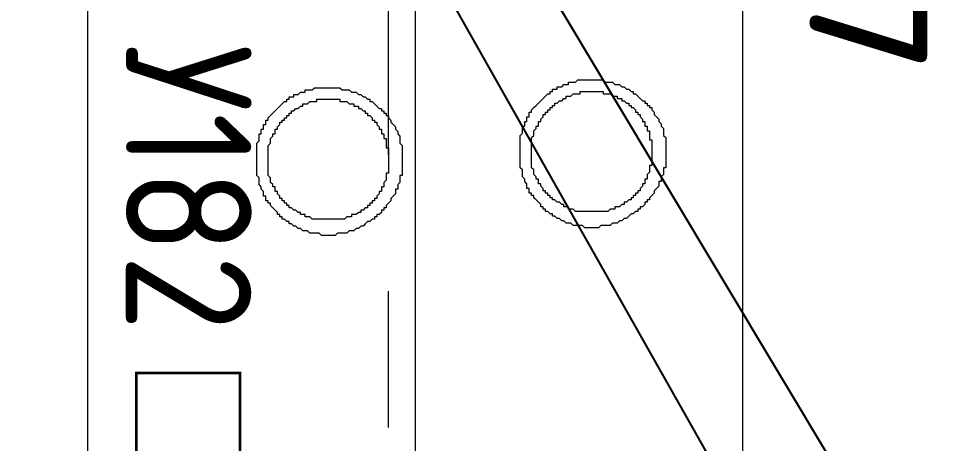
# Model space of a CAD drawing. Header units: millimetres. Extents: x -8417289 to 9420486, y 0 to 166066.
# Drawn here: x -65973 to -64271, y 120584 to 121363 of the extents above; entities that cross this region are included whole.
import ezdxf
from ezdxf import colors
from ezdxf.entities.mleader import LeaderData, LeaderLine
from ezdxf.math import Vec2, Vec3

# ---------------------------------------------------------------- set-up
doc = ezdxf.new("R2010")
doc.units = ezdxf.units.MM
doc.header["$MEASUREMENT"] = 0
doc.header["$PDMODE"] = 3
doc.header["$PDSIZE"] = -4
doc.linetypes.add('CENTER', pattern=[2, 1.25, -0.25, 0.25, -0.25])
doc.layers.get('0').update_dxf_attribs({"color": 250, "lineweight": 9})
doc.layers.get('Defpoints').update_dxf_attribs({"color": 6})
for name, color, linetype, lineweight in [('_АР ТЕКСТ', 250, 'Continuous', 25), ('АР_Оси', 195, 'Continuous', 9), ('ТХ_мебель передв', 250, 'Continuous', 13)]:
    doc.layers.add(name, color=color, linetype=linetype, lineweight=lineweight)
for name, color, linetype in [('ТХ_обор_спорт', 5, 'Continuous'), ('ТХ_оборуд_учебн', 80, 'Continuous'), ('ТХ_оборуд_учебн_поз', 80, 'Continuous'), ('ТХ_привязки ЭО', 96, 'Continuous'), ('ТХ_привязки_ЭО', 96, 'Continuous'), ('ТХ_примечание', 40, 'Continuous')]:
    doc.layers.add(name, color=color, linetype=linetype)
doc.styles.add('ISOCPEUR', font='isocpeur.TTF')
doc.styles.add('ISOCPEUR_1', font='isocpeur.TTF', dxfattribs={"width": 0.9, "height": 250})
doc.styles.add('ГОСТ 2.304', font='isocpeur.TTF', dxfattribs={"width": 0.7})
doc.dimstyles.new('R_100', dxfattribs={"dimtxt": 270, "dimasz": 120, "dimexe": 100, "dimexo": 0, "dimgap": 60, "dimtad": 1, "dimdec": 0, "dimrnd": 50, "dimzin": 0, "dimdsep": 46, "dimtxsty": 'ISOCPEUR', "dimblk": 'ARCHTICK', "dimcen": 0, "dimdle": 100, "dimclrd": 256, "dimclre": 256, "dimclrt": 256, "dimadec": 0, "dimazin": 0, "dimtfac": 2, "dimtdec": 0, "dimtofl": 0, "dimtmove": 1, "dimatfit": 3, "dimfxl": 1, "dimtvp": 3, "dimtolj": 1, "dimtzin": 0, "dimarcsym": 0})

# ---------------------------------------------------------------- blocks, each defined once
blk = doc.blocks.new('_DotSmall')
at = {"color": 0, "linetype": 'ByBlock', "const_width": 0.5}
blk.add_lwpolyline([(-0.0625, 0, 1), (0.0625, 0, 1)], format="xyb", close=True, dxfattribs=at)
blk = doc.blocks.new('Шкаф-стол под встр. тех тип 1')
blk.add_lwpolyline([(0, 0), (0, 600), (-2700, 600), (-2700, 0)], close=True)
blk = doc.blocks.new('_ArchTick')
at = {"color": 0, "linetype": 'ByBlock', "const_width": 0.15}
blk.add_lwpolyline([(-0.5, -0.5), (0.5, 0.5)], dxfattribs=at)
blk = doc.blocks.new('*D3002')
at = {"layer": 'Defpoints', "color": 0, "linetype": 'ByBlock', "lineweight": 13, "ltscale": 500, "transparency": 16777216}
for p in [(-67617.3, 121600.7), (-65495.8, 121600.7), (-65495.8, 118800.7)]:
    blk.add_point(p, dxfattribs=at)
at = {"layer": 'ТХ_привязки_ЭО', "linetype": 'ByBlock', "lineweight": -2, "ltscale": 500, "transparency": 16777216}
for p, q in [((-67617.3, 118700.7), (-67617.3, 121700.7)), ((-65495.8, 121600.7), (-67717.3, 121600.7)), ((-65495.8, 118800.7), (-67717.3, 118800.7))]:
    blk.add_line(p, q, dxfattribs=at)
at = {"layer": 'ТХ_привязки_ЭО', "linetype": 'ByBlock', "lineweight": -2, "ltscale": 500, "transparency": 16777216, "xscale": 120, "yscale": 120, "zscale": 120}
for p, rotation in [((-67617.3, 121600.7), 90), ((-67617.3, 118800.7), 270)]:
    blk.add_blockref('_ArchTick', p, dxfattribs=dict(at, rotation=rotation))
at = {"layer": 'ТХ_привязки_ЭО', "linetype": 'ByBlock', "lineweight": 13, "ltscale": 500, "transparency": 16777216, "insert": (-67812.3, 120200.7), "char_height": 270, "attachment_point": 5, "rotation": 90, "style": 'ISOCPEUR'}
blk.add_mtext('\\A1;2800', dxfattribs=at)
blk = doc.blocks.new('*D3003')
at = {"layer": 'Defpoints', "color": 0, "linetype": 'ByBlock', "lineweight": 13, "ltscale": 500, "transparency": 16777216}
for p in [(-67617.3, 121750.7), (-65295.8, 121750.7), (-65295.8, 121600.7)]:
    blk.add_point(p, dxfattribs=at)
at = {"layer": 'ТХ_привязки_ЭО', "linetype": 'ByBlock', "lineweight": -2, "ltscale": 500, "transparency": 16777216}
for p, q in [((-67617.3, 121500.7), (-67617.3, 121850.7)), ((-65295.8, 121750.7), (-67717.3, 121750.7)), ((-67617.3, 121675.7), (-68137.3, 121406.5)), ((-65295.8, 121600.7), (-67717.3, 121600.7)), ((-68137.3, 121406.5), (-68137.3, 120827.5))]:
    blk.add_line(p, q, dxfattribs=at)
at = {"layer": 'ТХ_привязки_ЭО', "linetype": 'ByBlock', "lineweight": -2, "ltscale": 500, "transparency": 16777216, "xscale": 120, "yscale": 120, "zscale": 120}
for p, rotation in [((-67617.3, 121750.7), 90), ((-67617.3, 121600.7), 270)]:
    blk.add_blockref('_ArchTick', p, dxfattribs=dict(at, rotation=rotation))
at = {"layer": 'ТХ_привязки_ЭО', "linetype": 'ByBlock', "lineweight": 13, "ltscale": 500, "transparency": 16777216, "insert": (-68332.3, 121117), "char_height": 270, "attachment_point": 5, "rotation": 90, "style": 'ISOCPEUR'}
blk.add_mtext('\\A1;150', dxfattribs=at)
blk = doc.blocks.new('*D3010')
at = {"layer": 'Defpoints', "color": 0, "linetype": 'ByBlock', "lineweight": 13, "ltscale": 500, "transparency": 16777216}
for p in [(-63868, 121323.4), (-62732.4, 121323.4, -0.3), (-62607.4, 120922.5, -0.3)]:
    blk.add_point(p, dxfattribs=at)
at = {"layer": 'ТХ_привязки_ЭО', "linetype": 'ByBlock', "lineweight": -2, "ltscale": 500, "transparency": 16777216}
for p, q in [((-64193, 121220.4), (-64193, 121880.4)), ((-63868, 120822.5), (-63868, 121423.4)), ((-62732.4, 121323.4), (-63968, 121323.4)), ((-63868, 121122.9), (-64193, 121220.4)), ((-62607.4, 120922.5), (-63968, 120922.5))]:
    blk.add_line(p, q, dxfattribs=at)
at = {"layer": 'ТХ_привязки_ЭО', "linetype": 'ByBlock', "lineweight": -2, "ltscale": 500, "transparency": 16777216, "xscale": 120, "yscale": 120, "zscale": 120}
for p, rotation in [((-63868, 121323.4), 90), ((-63868, 120922.5), 270)]:
    blk.add_blockref('_ArchTick', p, dxfattribs=dict(at, rotation=rotation))
at = {"layer": 'ТХ_привязки_ЭО', "linetype": 'ByBlock', "lineweight": 13, "ltscale": 500, "transparency": 16777216, "insert": (-64388, 121550.4), "char_height": 270, "attachment_point": 5, "rotation": 90, "style": 'ISOCPEUR'}
blk.add_mtext('\\A1;400', dxfattribs=at)
blk = doc.blocks.new('_None')

msp = doc.modelspace()

# ---------------------------------------------------------------- linework, layer by layer
at = {"layer": 'АР_Оси', "linetype": 'CENTER', "ltscale": 1000}
msp.add_line((-65295.8, 134363.2), (-65295.8, 78630.8), dxfattribs=at)
at = {"layer": 'ТХ_оборуд_учебн', "lineweight": 0}
for points in [[(-64922.8, 120979.9), (-64935.5, 120979.9), (-64939.7, 120984.1), (-64956.7, 120984.1), (-64960.9, 120988.3), (-64965.1, 120988.3), (-64965.1, 120988.3), (-64969.4, 120988.3), (-64973.6, 120992.6), (-64973.6, 120992.6), (-64977.8, 120992.6), (-64982.1, 120996.8), (-64986.3, 120996.8), (-64986.3, 120996.8), (-64990.5, 121001), (-64994.8, 121001), (-64994.8, 121005.3), (-64999, 121005.3), (-64999, 121005.3), (-65003.2, 121009.5), (-65007.5, 121009.5), (-65007.5, 121013.7), (-65011.7, 121013.7), (-65011.7, 121018), (-65015.9, 121018), (-65015.9, 121022.2), (-65020.2, 121026.4), (-65020.2, 121026.4), (-65024.4, 121030.7), (-65024.4, 121030.7), (-65028.6, 121034.9), (-65028.6, 121039.1), (-65032.9, 121039.1), (-65032.9, 121043.4), (-65037.1, 121043.4), (-65037.1, 121047.6), (-65037.1, 121051.8), (-65041.4, 121051.8), (-65041.4, 121056.1), (-65041.4, 121060.3), (-65045.6, 121064.5), (-65045.6, 121064.5), (-65045.6, 121068.8), (-65049.8, 121073), (-65049.8, 121077.2), (-65049.8, 121077.2), (-65049.8, 121081.5), (-65049.8, 121085.7), (-65054.1, 121089.9), (-65054.1, 121089.9), (-65054.1, 121094.2), (-65054.1, 121098.4), (-65054.1, 121102.6), (-65054.1, 121106.9), (-65054.1, 121106.9), (-65054.1, 121111.1), (-65054.1, 121115.3), (-65054.1, 121119.6), (-65054.1, 121123.8), (-65054.1, 121123.8), (-65054.1, 121128), (-65054.1, 121132.3), (-65054.1, 121136.5), (-65054.1, 121140.7), (-65054.1, 121140.7), (-65054.1, 121145), (-65054.1, 121149.2), (-65049.8, 121153.4), (-65049.8, 121153.4), (-65049.8, 121157.7), (-65049.8, 121161.9), (-65049.8, 121166.1), (-65045.6, 121166.1), (-65045.6, 121170.4), (-65045.6, 121174.6), (-65041.4, 121174.6), (-65041.4, 121178.8), (-65041.4, 121183.1), (-65037.1, 121183.1), (-65037.1, 121187.3), (-65037.1, 121191.5), (-65032.9, 121191.5), (-65032.9, 121195.8), (-65028.6, 121200), (-65028.6, 121200), (-65024.4, 121204.2), (-65024.4, 121204.2), (-65020.2, 121208.5), (-65020.2, 121208.5), (-65015.9, 121212.7), (-65015.9, 121212.7), (-65011.7, 121216.9), (-65011.7, 121216.9), (-65007.5, 121221.2), (-65007.5, 121221.2), (-65003.2, 121225.4), (-64999, 121225.4), (-64999, 121229.6), (-64994.8, 121229.6), (-64994.8, 121233.9), (-64990.5, 121233.9), (-64986.3, 121233.9), (-64986.3, 121238.1), (-64982.1, 121238.1), (-64977.8, 121238.1), (-64973.6, 121242.3), (-64973.6, 121242.3), (-64969.4, 121242.3), (-64965.1, 121242.3), (-64965.1, 121246.6), (-64960.9, 121246.6), (-64956.7, 121246.6), (-64952.4, 121246.6), (-64952.4, 121246.6), (-64948.2, 121250.8), (-64944, 121250.8), (-64939.7, 121250.8), (-64935.5, 121250.8), (-64935.5, 121250.8), (-64931.3, 121250.8), (-64927, 121250.8), (-64922.8, 121250.8), (-64918.6, 121250.8), (-64918.6, 121250.8), (-64914.3, 121250.8), (-64910.1, 121250.8), (-64905.9, 121250.8), (-64901.6, 121250.8), (-64901.6, 121250.8), (-64897.4, 121246.6), (-64893.2, 121246.6), (-64888.9, 121246.6), (-64884.7, 121246.6), (-64884.7, 121246.6), (-64880.5, 121242.3), (-64876.2, 121242.3), (-64872, 121242.3), (-64872, 121242.3), (-64867.8, 121238.1), (-64863.5, 121238.1), (-64863.5, 121238.1), (-64859.3, 121233.9), (-64855.1, 121233.9), (-64855.1, 121233.9), (-64850.8, 121229.6), (-64846.6, 121229.6), (-64846.6, 121225.4), (-64842.4, 121225.4), (-64838.1, 121221.2), (-64838.1, 121221.2), (-64833.9, 121216.9), (-64833.9, 121216.9), (-64829.7, 121212.7), (-64825.4, 121212.7), (-64825.4, 121208.5), (-64821.2, 121208.5), (-64821.2, 121204.2), (-64817, 121204.2), (-64817, 121200), (-64812.7, 121200), (-64812.7, 121195.8), (-64808.5, 121191.5), (-64808.5, 121191.5), (-64808.5, 121187.3), (-64804.3, 121183.1), (-64804.3, 121183.1), (-64800, 121178.8), (-64800, 121174.6), (-64800, 121174.6), (-64795.8, 121170.4), (-64795.8, 121166.1), (-64795.8, 121166.1), (-64791.6, 121161.9), (-64791.6, 121157.7), (-64791.6, 121153.4), (-64791.6, 121153.4), (-64791.6, 121149.2), (-64787.3, 121145), (-64787.3, 121140.7), (-64787.3, 121140.7), (-64787.3, 121136.5), (-64787.3, 121132.3), (-64787.3, 121128), (-64787.3, 121123.8), (-64787.3, 121123.8), (-64787.3, 121119.6), (-64787.3, 121115.3), (-64787.3, 121111.1), (-64787.3, 121106.9), (-64787.3, 121106.9), (-64787.3, 121102.6), (-64787.3, 121098.4), (-64787.3, 121094.2), (-64787.3, 121089.9), (-64791.6, 121089.9), (-64791.6, 121085.7), (-64791.6, 121081.5), (-64791.6, 121077.2), (-64791.6, 121077.2), (-64795.8, 121073), (-64795.8, 121068.8), (-64795.8, 121064.5), (-64800, 121064.5), (-64800, 121060.3), (-64800, 121056.1), (-64804.3, 121051.8), (-64804.3, 121051.8), (-64808.5, 121047.6), (-64808.5, 121043.4), (-64808.5, 121043.4), (-64812.7, 121039.1), (-64812.7, 121039.1), (-64817, 121034.9), (-64817, 121030.7), (-64821.2, 121030.7), (-64821.2, 121026.4), (-64825.4, 121026.4), (-64825.4, 121022.2), (-64829.7, 121018), (-64833.9, 121018), (-64833.9, 121013.7), (-64838.1, 121013.7), (-64838.1, 121009.5), (-64842.4, 121009.5), (-64846.6, 121005.3), (-64846.6, 121005.3), (-64850.8, 121005.3), (-64855.1, 121001), (-64855.1, 121001), (-64859.3, 120996.8), (-64863.5, 120996.8), (-64863.5, 120996.8), (-64867.8, 120992.6), (-64872, 120992.6), (-64872, 120992.6), (-64876.2, 120988.3), (-64880.5, 120988.3), (-64884.7, 120988.3), (-64884.7, 120988.3), (-64888.9, 120984.1), (-64893.2, 120984.1), (-64897.4, 120984.1), (-64901.6, 120984.1), (-64901.6, 120984.1), (-64905.9, 120984.1), (-64910.1, 120979.9), (-64914.3, 120979.9), (-64918.6, 120979.9), (-64918.6, 120979.9)], [(-65405.3, 120965.7), (-65418, 120965.7), (-65422.2, 120969.9), (-65439.2, 120969.9), (-65443.4, 120974.1), (-65447.6, 120974.1), (-65447.6, 120974.1), (-65451.9, 120974.1), (-65456.1, 120978.4), (-65456.1, 120978.4), (-65460.3, 120978.4), (-65464.6, 120982.6), (-65468.8, 120982.6), (-65468.8, 120982.6), (-65473, 120986.8), (-65477.3, 120986.8), (-65477.3, 120991.1), (-65481.5, 120991.1), (-65481.5, 120991.1), (-65485.7, 120995.3), (-65490, 120995.3), (-65490, 120999.5), (-65494.2, 120999.5), (-65494.2, 121003.8), (-65498.4, 121003.8), (-65498.4, 121008), (-65502.7, 121012.2), (-65502.7, 121012.2), (-65506.9, 121016.5), (-65506.9, 121016.5), (-65511.1, 121020.7), (-65511.1, 121024.9), (-65515.4, 121024.9), (-65515.4, 121029.2), (-65519.6, 121029.2), (-65519.6, 121033.4), (-65519.6, 121037.6), (-65523.8, 121037.6), (-65523.8, 121041.9), (-65523.8, 121046.1), (-65528.1, 121050.3), (-65528.1, 121050.3), (-65528.1, 121054.6), (-65532.3, 121058.8), (-65532.3, 121063), (-65532.3, 121063), (-65532.3, 121067.3), (-65532.3, 121071.5), (-65536.5, 121075.7), (-65536.5, 121075.7), (-65536.5, 121080), (-65536.5, 121084.2), (-65536.5, 121088.4), (-65536.5, 121092.7), (-65536.5, 121092.7), (-65536.5, 121096.9), (-65536.5, 121101.1), (-65536.5, 121105.4), (-65536.5, 121109.6), (-65536.5, 121109.6), (-65536.5, 121113.8), (-65536.5, 121118.1), (-65536.5, 121122.3), (-65536.5, 121126.5), (-65536.5, 121126.5), (-65536.5, 121130.8), (-65536.5, 121135), (-65532.3, 121139.2), (-65532.3, 121139.2), (-65532.3, 121143.5), (-65532.3, 121147.7), (-65532.3, 121151.9), (-65528.1, 121151.9), (-65528.1, 121156.2), (-65528.1, 121160.4), (-65523.8, 121160.4), (-65523.8, 121164.6), (-65523.8, 121168.9), (-65519.6, 121168.9), (-65519.6, 121173.1), (-65519.6, 121177.3), (-65515.4, 121177.3), (-65515.4, 121181.6), (-65511.1, 121185.8), (-65511.1, 121185.8), (-65506.9, 121190), (-65506.9, 121190), (-65502.7, 121194.3), (-65502.7, 121194.3), (-65498.4, 121198.5), (-65498.4, 121198.5), (-65494.2, 121202.7), (-65494.2, 121202.7), (-65490, 121207), (-65490, 121207), (-65485.7, 121211.2), (-65481.5, 121211.2), (-65481.5, 121215.4), (-65477.3, 121215.4), (-65477.3, 121219.7), (-65473, 121219.7), (-65468.8, 121219.7), (-65468.8, 121223.9), (-65464.6, 121223.9), (-65460.3, 121223.9), (-65456.1, 121228.1), (-65456.1, 121228.1), (-65451.9, 121228.1), (-65447.6, 121228.1), (-65447.6, 121232.4), (-65443.4, 121232.4), (-65439.2, 121232.4), (-65434.9, 121232.4), (-65434.9, 121232.4), (-65430.7, 121236.6), (-65426.5, 121236.6), (-65422.2, 121236.6), (-65418, 121236.6), (-65418, 121236.6), (-65413.8, 121236.6), (-65409.5, 121236.6), (-65405.3, 121236.6), (-65401.1, 121236.6), (-65401.1, 121236.6), (-65396.8, 121236.6), (-65392.6, 121236.6), (-65388.4, 121236.6), (-65384.1, 121236.6), (-65384.1, 121236.6), (-65379.9, 121232.4), (-65375.7, 121232.4), (-65371.4, 121232.4), (-65367.2, 121232.4), (-65367.2, 121232.4), (-65363, 121228.1), (-65358.7, 121228.1), (-65354.5, 121228.1), (-65354.5, 121228.1), (-65350.3, 121223.9), (-65346, 121223.9), (-65346, 121223.9), (-65341.8, 121219.7), (-65337.6, 121219.7), (-65337.6, 121219.7), (-65333.3, 121215.4), (-65329.1, 121215.4), (-65329.1, 121211.2), (-65324.9, 121211.2), (-65320.6, 121207), (-65320.6, 121207), (-65316.4, 121202.7), (-65316.4, 121202.7), (-65312.2, 121198.5), (-65307.9, 121198.5), (-65307.9, 121194.3), (-65303.7, 121194.3), (-65303.7, 121190), (-65299.5, 121190), (-65299.5, 121185.8), (-65295.2, 121185.8), (-65295.2, 121181.6), (-65291, 121177.3), (-65291, 121177.3), (-65291, 121173.1), (-65286.8, 121168.9), (-65286.8, 121168.9), (-65282.5, 121164.6), (-65282.5, 121160.4), (-65282.5, 121160.4), (-65278.3, 121156.2), (-65278.3, 121151.9), (-65278.3, 121151.9), (-65274.1, 121147.7), (-65274.1, 121143.5), (-65274.1, 121139.2), (-65274.1, 121139.2), (-65274.1, 121135), (-65269.8, 121130.8), (-65269.8, 121126.5), (-65269.8, 121126.5), (-65269.8, 121122.3), (-65269.8, 121118.1), (-65269.8, 121113.8), (-65269.8, 121109.6), (-65269.8, 121109.6), (-65269.8, 121105.4), (-65269.8, 121101.1), (-65269.8, 121096.9), (-65269.8, 121092.7), (-65269.8, 121092.7), (-65269.8, 121088.4), (-65269.8, 121084.2), (-65269.8, 121080), (-65269.8, 121075.7), (-65274.1, 121075.7), (-65274.1, 121071.5), (-65274.1, 121067.3), (-65274.1, 121063), (-65274.1, 121063), (-65278.3, 121058.8), (-65278.3, 121054.6), (-65278.3, 121050.3), (-65282.5, 121050.3), (-65282.5, 121046.1), (-65282.5, 121041.9), (-65286.8, 121037.6), (-65286.8, 121037.6), (-65291, 121033.4), (-65291, 121029.2), (-65291, 121029.2), (-65295.2, 121024.9), (-65295.2, 121024.9), (-65299.5, 121020.7), (-65299.5, 121016.5), (-65303.7, 121016.5), (-65303.7, 121012.2), (-65307.9, 121012.2), (-65307.9, 121008), (-65312.2, 121003.8), (-65316.4, 121003.8), (-65316.4, 120999.5), (-65320.6, 120999.5), (-65320.6, 120995.3), (-65324.9, 120995.3), (-65329.1, 120991.1), (-65329.1, 120991.1), (-65333.3, 120991.1), (-65337.6, 120986.8), (-65337.6, 120986.8), (-65341.8, 120982.6), (-65346, 120982.6), (-65346, 120982.6), (-65350.3, 120978.4), (-65354.5, 120978.4), (-65354.5, 120978.4), (-65358.7, 120974.1), (-65363, 120974.1), (-65367.2, 120974.1), (-65367.2, 120974.1), (-65371.4, 120969.9), (-65375.7, 120969.9), (-65379.9, 120969.9), (-65384.1, 120969.9), (-65384.1, 120969.9), (-65388.4, 120969.9), (-65392.6, 120965.7), (-65396.8, 120965.7), (-65401.1, 120965.7), (-65401.1, 120965.7)], [(-64922.8, 121009.5), (-64952.4, 121009.5), (-64956.7, 121013.7), (-64956.7, 121013.7), (-64960.9, 121013.7), (-64965.1, 121013.7), (-64965.1, 121018), (-64969.4, 121018), (-64969.4, 121018), (-64973.6, 121018), (-64973.6, 121022.2), (-64977.8, 121022.2), (-64977.8, 121022.2), (-64982.1, 121026.4), (-64986.3, 121026.4), (-64986.3, 121026.4), (-64990.5, 121030.7), (-64990.5, 121030.7), (-64994.8, 121030.7), (-64994.8, 121034.9), (-64999, 121034.9), (-64999, 121039.1), (-64999, 121039.1), (-65003.2, 121039.1), (-65003.2, 121043.4), (-65007.5, 121043.4), (-65007.5, 121047.6), (-65011.7, 121047.6), (-65011.7, 121051.8), (-65011.7, 121051.8), (-65015.9, 121056.1), (-65015.9, 121056.1), (-65015.9, 121060.3), (-65020.2, 121060.3), (-65020.2, 121064.5), (-65020.2, 121068.8), (-65024.4, 121068.8), (-65024.4, 121073), (-65024.4, 121073), (-65028.6, 121077.2), (-65028.6, 121081.5), (-65028.6, 121081.5), (-65028.6, 121085.7), (-65028.6, 121085.7), (-65032.9, 121089.9), (-65032.9, 121094.2), (-65032.9, 121094.2), (-65032.9, 121098.4), (-65032.9, 121102.6), (-65032.9, 121102.6), (-65032.9, 121106.9), (-65032.9, 121111.1), (-65032.9, 121111.1), (-65032.9, 121115.3), (-65032.9, 121119.6), (-65032.9, 121119.6), (-65032.9, 121123.8), (-65032.9, 121128), (-65032.9, 121128), (-65032.9, 121132.3), (-65032.9, 121136.5), (-65032.9, 121136.5), (-65032.9, 121140.7), (-65032.9, 121140.7), (-65032.9, 121145), (-65028.6, 121149.2), (-65028.6, 121149.2), (-65028.6, 121153.4), (-65028.6, 121157.7), (-65028.6, 121157.7), (-65024.4, 121161.9), (-65024.4, 121161.9), (-65024.4, 121166.1), (-65020.2, 121166.1), (-65020.2, 121170.4), (-65020.2, 121174.6), (-65015.9, 121174.6), (-65015.9, 121178.8), (-65015.9, 121178.8), (-65011.7, 121183.1), (-65011.7, 121183.1), (-65011.7, 121187.3), (-65007.5, 121187.3), (-65007.5, 121191.5), (-65003.2, 121191.5), (-65003.2, 121195.8), (-64999, 121195.8), (-64999, 121200), (-64999, 121200), (-64994.8, 121200), (-64994.8, 121204.2), (-64990.5, 121204.2), (-64990.5, 121208.5), (-64986.3, 121208.5), (-64986.3, 121208.5), (-64982.1, 121212.7), (-64977.8, 121212.7), (-64977.8, 121212.7), (-64973.6, 121216.9), (-64973.6, 121216.9), (-64969.4, 121216.9), (-64969.4, 121221.2), (-64965.1, 121221.2), (-64965.1, 121221.2), (-64960.9, 121221.2), (-64956.7, 121225.4), (-64956.7, 121225.4), (-64952.4, 121225.4), (-64952.4, 121225.4), (-64948.2, 121225.4), (-64944, 121225.4), (-64944, 121229.6), (-64939.7, 121229.6), (-64935.5, 121229.6), (-64935.5, 121229.6), (-64931.3, 121229.6), (-64927, 121229.6), (-64927, 121229.6), (-64922.8, 121229.6), (-64922.8, 121229.6), (-64918.6, 121229.6), (-64914.3, 121229.6), (-64910.1, 121229.6), (-64910.1, 121229.6), (-64905.9, 121229.6), (-64901.6, 121229.6), (-64901.6, 121225.4), (-64897.4, 121225.4), (-64893.2, 121225.4), (-64893.2, 121225.4), (-64888.9, 121225.4), (-64888.9, 121225.4), (-64884.7, 121221.2), (-64880.5, 121221.2), (-64880.5, 121221.2), (-64876.2, 121221.2), (-64876.2, 121216.9), (-64872, 121216.9), (-64867.8, 121216.9), (-64867.8, 121212.7), (-64863.5, 121212.7), (-64863.5, 121212.7), (-64859.3, 121208.5), (-64859.3, 121208.5), (-64855.1, 121208.5), (-64855.1, 121204.2), (-64850.8, 121204.2), (-64850.8, 121200), (-64846.6, 121200), (-64846.6, 121200), (-64842.4, 121195.8), (-64842.4, 121195.8), (-64842.4, 121191.5), (-64838.1, 121191.5), (-64838.1, 121187.3), (-64833.9, 121187.3), (-64833.9, 121183.1), (-64833.9, 121183.1), (-64829.7, 121178.8), (-64829.7, 121178.8), (-64829.7, 121174.6), (-64825.4, 121174.6), (-64825.4, 121170.4), (-64825.4, 121166.1), (-64821.2, 121166.1), (-64821.2, 121161.9), (-64821.2, 121161.9), (-64821.2, 121157.7), (-64817, 121157.7), (-64817, 121153.4), (-64817, 121149.2), (-64817, 121149.2), (-64817, 121145), (-64817, 121140.7), (-64812.7, 121140.7), (-64812.7, 121136.5), (-64812.7, 121136.5), (-64812.7, 121132.3), (-64812.7, 121128), (-64812.7, 121128), (-64812.7, 121123.8), (-64812.7, 121119.6), (-64812.7, 121119.6), (-64812.7, 121115.3), (-64812.7, 121111.1), (-64812.7, 121111.1), (-64812.7, 121106.9), (-64812.7, 121102.6), (-64812.7, 121102.6), (-64812.7, 121098.4), (-64812.7, 121094.2), (-64817, 121094.2), (-64817, 121089.9), (-64817, 121085.7), (-64817, 121085.7), (-64817, 121081.5), (-64817, 121081.5), (-64821.2, 121077.2), (-64821.2, 121073), (-64821.2, 121073), (-64821.2, 121068.8), (-64825.4, 121068.8), (-64825.4, 121064.5), (-64825.4, 121060.3), (-64829.7, 121060.3), (-64829.7, 121056.1), (-64829.7, 121056.1), (-64833.9, 121051.8), (-64833.9, 121051.8), (-64833.9, 121047.6), (-64838.1, 121047.6), (-64838.1, 121043.4), (-64842.4, 121043.4), (-64842.4, 121039.1), (-64842.4, 121039.1), (-64846.6, 121039.1), (-64846.6, 121034.9), (-64850.8, 121034.9), (-64850.8, 121030.7), (-64855.1, 121030.7), (-64855.1, 121030.7), (-64859.3, 121026.4), (-64859.3, 121026.4), (-64863.5, 121026.4), (-64863.5, 121022.2), (-64867.8, 121022.2), (-64867.8, 121022.2), (-64872, 121018), (-64876.2, 121018), (-64876.2, 121018), (-64880.5, 121018), (-64880.5, 121013.7), (-64884.7, 121013.7), (-64888.9, 121013.7), (-64888.9, 121013.7), (-64893.2, 121009.5), (-64893.2, 121009.5), (-64897.4, 121009.5), (-64901.6, 121009.5), (-64901.6, 121009.5), (-64905.9, 121009.5), (-64910.1, 121009.5), (-64910.1, 121009.5), (-64914.3, 121009.5), (-64918.6, 121009.5)], [(-65405.3, 120995.3), (-65434.9, 120995.3), (-65439.2, 120999.5), (-65439.2, 120999.5), (-65443.4, 120999.5), (-65447.6, 120999.5), (-65447.6, 121003.8), (-65451.9, 121003.8), (-65451.9, 121003.8), (-65456.1, 121003.8), (-65456.1, 121008), (-65460.3, 121008), (-65460.3, 121008), (-65464.6, 121012.2), (-65468.8, 121012.2), (-65468.8, 121012.2), (-65473, 121016.5), (-65473, 121016.5), (-65477.3, 121016.5), (-65477.3, 121020.7), (-65481.5, 121020.7), (-65481.5, 121024.9), (-65481.5, 121024.9), (-65485.7, 121024.9), (-65485.7, 121029.2), (-65490, 121029.2), (-65490, 121033.4), (-65494.2, 121033.4), (-65494.2, 121037.6), (-65494.2, 121037.6), (-65498.4, 121041.9), (-65498.4, 121041.9), (-65498.4, 121046.1), (-65502.7, 121046.1), (-65502.7, 121050.3), (-65502.7, 121054.6), (-65506.9, 121054.6), (-65506.9, 121058.8), (-65506.9, 121058.8), (-65511.1, 121063), (-65511.1, 121067.3), (-65511.1, 121067.3), (-65511.1, 121071.5), (-65511.1, 121071.5), (-65515.4, 121075.7), (-65515.4, 121080), (-65515.4, 121080), (-65515.4, 121084.2), (-65515.4, 121088.4), (-65515.4, 121088.4), (-65515.4, 121092.7), (-65515.4, 121096.9), (-65515.4, 121096.9), (-65515.4, 121101.1), (-65515.4, 121105.4), (-65515.4, 121105.4), (-65515.4, 121109.6), (-65515.4, 121113.8), (-65515.4, 121113.8), (-65515.4, 121118.1), (-65515.4, 121122.3), (-65515.4, 121122.3), (-65515.4, 121126.5), (-65515.4, 121126.5), (-65515.4, 121130.8), (-65511.1, 121135), (-65511.1, 121135), (-65511.1, 121139.2), (-65511.1, 121143.5), (-65511.1, 121143.5), (-65506.9, 121147.7), (-65506.9, 121147.7), (-65506.9, 121151.9), (-65502.7, 121151.9), (-65502.7, 121156.2), (-65502.7, 121160.4), (-65498.4, 121160.4), (-65498.4, 121164.6), (-65498.4, 121164.6), (-65494.2, 121168.9), (-65494.2, 121168.9), (-65494.2, 121173.1), (-65490, 121173.1), (-65490, 121177.3), (-65485.7, 121177.3), (-65485.7, 121181.6), (-65481.5, 121181.6), (-65481.5, 121185.8), (-65481.5, 121185.8), (-65477.3, 121185.8), (-65477.3, 121190), (-65473, 121190), (-65473, 121194.3), (-65468.8, 121194.3), (-65468.8, 121194.3), (-65464.6, 121198.5), (-65460.3, 121198.5), (-65460.3, 121198.5), (-65456.1, 121202.7), (-65456.1, 121202.7), (-65451.9, 121202.7), (-65451.9, 121207), (-65447.6, 121207), (-65447.6, 121207), (-65443.4, 121207), (-65439.2, 121211.2), (-65439.2, 121211.2), (-65434.9, 121211.2), (-65434.9, 121211.2), (-65430.7, 121211.2), (-65426.5, 121211.2), (-65426.5, 121215.4), (-65422.2, 121215.4), (-65418, 121215.4), (-65418, 121215.4), (-65413.8, 121215.4), (-65409.5, 121215.4), (-65409.5, 121215.4), (-65405.3, 121215.4), (-65405.3, 121215.4), (-65401.1, 121215.4), (-65396.8, 121215.4), (-65392.6, 121215.4), (-65392.6, 121215.4), (-65388.4, 121215.4), (-65384.1, 121215.4), (-65384.1, 121211.2), (-65379.9, 121211.2), (-65375.7, 121211.2), (-65375.7, 121211.2), (-65371.4, 121211.2), (-65371.4, 121211.2), (-65367.2, 121207), (-65363, 121207), (-65363, 121207), (-65358.7, 121207), (-65358.7, 121202.7), (-65354.5, 121202.7), (-65350.3, 121202.7), (-65350.3, 121198.5), (-65346, 121198.5), (-65346, 121198.5), (-65341.8, 121194.3), (-65341.8, 121194.3), (-65337.6, 121194.3), (-65337.6, 121190), (-65333.3, 121190), (-65333.3, 121185.8), (-65329.1, 121185.8), (-65329.1, 121185.8), (-65324.9, 121181.6), (-65324.9, 121181.6), (-65324.9, 121177.3), (-65320.6, 121177.3), (-65320.6, 121173.1), (-65316.4, 121173.1), (-65316.4, 121168.9), (-65316.4, 121168.9), (-65312.2, 121164.6), (-65312.2, 121164.6), (-65312.2, 121160.4), (-65307.9, 121160.4), (-65307.9, 121156.2), (-65307.9, 121151.9), (-65303.7, 121151.9), (-65303.7, 121147.7), (-65303.7, 121147.7), (-65303.7, 121143.5), (-65299.5, 121143.5), (-65299.5, 121139.2), (-65299.5, 121135), (-65299.5, 121135), (-65299.5, 121130.8), (-65299.5, 121126.5), (-65295.2, 121126.5), (-65295.2, 121122.3), (-65295.2, 121122.3), (-65295.2, 121118.1), (-65295.2, 121113.8), (-65295.2, 121113.8), (-65295.2, 121109.6), (-65295.2, 121105.4), (-65295.2, 121105.4), (-65295.2, 121101.1), (-65295.2, 121096.9), (-65295.2, 121096.9), (-65295.2, 121092.7), (-65295.2, 121088.4), (-65295.2, 121088.4), (-65295.2, 121084.2), (-65295.2, 121080), (-65299.5, 121080), (-65299.5, 121075.7), (-65299.5, 121071.5), (-65299.5, 121071.5), (-65299.5, 121067.3), (-65299.5, 121067.3), (-65303.7, 121063), (-65303.7, 121058.8), (-65303.7, 121058.8), (-65303.7, 121054.6), (-65307.9, 121054.6), (-65307.9, 121050.3), (-65307.9, 121046.1), (-65312.2, 121046.1), (-65312.2, 121041.9), (-65312.2, 121041.9), (-65316.4, 121037.6), (-65316.4, 121037.6), (-65316.4, 121033.4), (-65320.6, 121033.4), (-65320.6, 121029.2), (-65324.9, 121029.2), (-65324.9, 121024.9), (-65324.9, 121024.9), (-65329.1, 121024.9), (-65329.1, 121020.7), (-65333.3, 121020.7), (-65333.3, 121016.5), (-65337.6, 121016.5), (-65337.6, 121016.5), (-65341.8, 121012.2), (-65341.8, 121012.2), (-65346, 121012.2), (-65346, 121008), (-65350.3, 121008), (-65350.3, 121008), (-65354.5, 121003.8), (-65358.7, 121003.8), (-65358.7, 121003.8), (-65363, 121003.8), (-65363, 120999.5), (-65367.2, 120999.5), (-65371.4, 120999.5), (-65371.4, 120999.5), (-65375.7, 120995.3), (-65375.7, 120995.3), (-65379.9, 120995.3), (-65384.1, 120995.3), (-65384.1, 120995.3), (-65388.4, 120995.3), (-65392.6, 120995.3), (-65392.6, 120995.3), (-65396.8, 120995.3), (-65401.1, 120995.3)]]:
    msp.add_lwpolyline(points, close=True, dxfattribs=at)
at = {"layer": 'ТХ_оборуд_учебн', "ltscale": 100, "const_width": 5}
msp.add_lwpolyline([(-65567.2, 120713.3), (-65567.2, 120395.9), (-65757.2, 120395.9), (-65757.2, 120713.3)], close=True, dxfattribs=at)

# ---------------------------------------------------------------- block references
at = {"layer": 'ТХ_мебель передв', "xscale": -1, "rotation": 90}
msp.add_blockref('Шкаф-стол под встр. тех тип 1', (-65246.2, 119700.7), dxfattribs=at)
at = {"layer": 'ТХ_мебель передв', "rotation": 270}
msp.add_blockref('Шкаф-стол под встр. тех тип 1', (-65246.2, 119700.7), dxfattribs=at)

# ---------------------------------------------------------------- texts
at = {"layer": 'ТХ_оборуд_учебн_поз', "style": 'ISOCPEUR_1', "width": 0.9}
msp.add_text('У182', height=230, rotation=270, dxfattribs=at).set_placement((-65776.6, 121317.3))

# ---------------------------------------------------------------- dimensions: what is measured, and where the dimension line sits
at = {"layer": 'ТХ_привязки_ЭО', "linetype": 'ByBlock', "lineweight": 13, "ltscale": 500}
for base, p1, p2, picture, middle in [((-63868, 121323.4), (-62607.4, 120922.5, -0.3), (-62732.4, 121323.4, -0.3), '*D3010', (-64388, 121280.4)), ((-67617.3, 121600.7), (-65495.8, 118800.7), (-65495.8, 121600.7), '*D3002', (-67812.3, 120200.7))]:
    dim = msp.add_linear_dim(base=base, p1=p1, p2=p2, angle=90, dimstyle='R_100', override={"dimpost": '\\X'}, dxfattribs=at)
    dim.commit()
    dim.dimension.update_dxf_attribs({"geometry": picture, "text_midpoint": middle})
dim = msp.add_linear_dim(base=(-67617.3, 121750.7), p1=(-65295.8, 121600.7), p2=(-65295.8, 121750.7), angle=90, dimstyle='R_100', override={"dimpost": '\\X'}, dxfattribs=at)
dim.commit()
dim.dimension.update_dxf_attribs({"geometry": '*D3003', "text_midpoint": (-68137.3, 121346.5), "dimtype": 160})

# ---------------------------------------------------------------- leaders
at = {"layer": '_АР ТЕКСТ'}
ml = msp.add_multileader_mtext('Standard', dxfattribs=at)
ml.set_content('{\\W0.8;-2,550}', color=256, style='ISOCPEUR')
ml.set_leader_properties(color=256, linetype='Continuous', lineweight=-1)
ml.set_arrow_properties(name='DOTSMALL')
ml.build(insert=Vec2(0, 0))
ml.multileader.update_dxf_attribs({"has_text_frame": 1, "text_left_attachment_type": 4, "text_right_attachment_type": 4, "dogleg_length": 100, "arrow_head_size": 180})
ctx = ml.context
ctx.base_point, ctx.char_height, ctx.arrow_head_size, ctx.landing_gap_size, ctx.plane_origin = Vec3(-302775.8, 123943.3, -2), 250, 180, 50, Vec3(-302295.5, 121699.2, -2)
ctx.left_attachment, ctx.right_attachment = 4, 4
notes = []
notes.append((ctx, [(0, (0, 0, 0), (0, 0), (1, 0), 1, [])]))
ctx.mtext.insert, ctx.mtext.width, ctx.mtext.defined_height, ctx.mtext.line_spacing_style, ctx.mtext.flow_direction = Vec3(-302725.8, 124276.6, -2), 801.086, 330.7, 2, 5
at = {"layer": 'ТХ_обор_спорт', "color": 250}
ml = msp.add_multileader_mtext('Standard', dxfattribs=at)
ml.set_content('\\pxsm1,qc;Щит баскетбольный (игровой)с фермой', color=7, style='ГОСТ 2.304')
ml.set_leader_properties(color=256, lineweight=25)
ml.build(insert=Vec2(0, 0))
ml.multileader.update_dxf_attribs({"text_left_attachment_type": 6, "text_right_attachment_type": 6, "dogleg_length": 150, "arrow_head_size": 225, "scale": 75})
ctx = ml.context
ctx.base_point, ctx.scale, ctx.char_height, ctx.arrow_head_size, ctx.landing_gap_size, ctx.plane_origin = Vec3(-164188.6, 119984.5), 75, 187.5, 225, 150, Vec3(-190254.6, 102262.1)
ctx.left_attachment, ctx.right_attachment, ctx.text_align_type = 6, 6, 1
notes.append((ctx, [(0, (1, 1, 0), (-160523, 119984.5), (-1, 0), 150, [(1, [(-159739.1, 121583)], 0, [])])]))
ctx.mtext.insert, ctx.mtext.width, ctx.mtext.defined_height, ctx.mtext.alignment, ctx.mtext.line_spacing_factor, ctx.mtext.flow_direction = Vec3(-162430.8, 120228.3), 3551.664, 2263.3, 2, 0.8, 5
at = {"layer": 'ТХ_привязки ЭО'}
ml = msp.add_multileader_mtext('Standard', dxfattribs=at)
ml.set_content('{\\fArial|b0|i0|c204|p34;Лючок в полу для подкл.: \\P- 1х2.4кВт/220В/1Ф - утюг с пароувлажнителем (поз. У036)\\P-1х3кВт/220В/1Ф - парогенератор (поз. У184)}', color=256, style='ISOCPEUR')
ml.set_leader_properties()
ml.set_arrow_properties(name='NONE')
ml.build(insert=Vec2(0, 0))
ml.multileader.update_dxf_attribs({"text_left_attachment_type": 6, "text_right_attachment_type": 6, "dogleg_length": 0.36})
ctx = ml.context
ctx.base_point, ctx.char_height, ctx.plane_origin = Vec3(-52134, 95534.7), 200, Vec3(-72113.1, 126364.3)
ctx.left_attachment, ctx.right_attachment = 6, 6
notes.append((ctx, [(0, (1, 1, 0), (-52134.4, 95534.7), (1, 0), 0.36, [(0, [(-71115.3, 122400.7), (-71276, 120780.6)], 0, [])])]))
ctx.mtext.insert, ctx.mtext.width, ctx.mtext.defined_height, ctx.mtext.flow_direction = Vec3(-52132, 95793.5), 5845.119, 1955.2, 5
ml = msp.add_multileader_mtext('Standard', dxfattribs=at)
ml.set_content('\\A1;{\\fArial|b0|i0|c204|p34;Вывод кабеля из пола \\Pдля подкл. духового шкафа (поз. У030)\\P\\A0;- 1х2.3/220В/1Ф}', color=256, style='ISOCPEUR')
ml.set_leader_properties()
ml.set_arrow_properties(name='NONE')
ml.build(insert=Vec2(0, 0))
ml.multileader.update_dxf_attribs({"text_left_attachment_type": 6, "text_right_attachment_type": 6, "dogleg_length": 0.36})
ctx = ml.context
ctx.base_point, ctx.char_height, ctx.plane_origin = Vec3(-52387, 100360.7), 200, Vec3(-39811.6, 76425.7)
ctx.left_attachment, ctx.right_attachment = 6, 6
notes.append((ctx, [(0, (1, 1, 0), (-52387.4, 100360.7), (1, 0), 0.36, [(0, [(-65295.8, 121750.7), (-65203.8, 121754.9)], 0, [])])]))
ctx.mtext.insert, ctx.mtext.width, ctx.mtext.defined_height, ctx.mtext.flow_direction = Vec3(-52385, 100600.7), 6431.678, 2006.8, 5
ml = msp.add_multileader_mtext('Standard', dxfattribs=at)
ml.set_content('\\A1;{\\fArial|b0|i0|c204|p34;Вывод кабеля из пола для подключения:\\Pварочная панель тип 2 (поз. У031)\\P\\A0;- 1х3.2кВт/220В/1Ф}', color=256, style='ISOCPEUR')
ml.set_leader_properties()
ml.set_arrow_properties(name='NONE')
ml.build(insert=Vec2(0, 0))
ml.multileader.update_dxf_attribs({"text_left_attachment_type": 6, "text_right_attachment_type": 6, "dogleg_length": 0.36})
ctx = ml.context
ctx.base_point, ctx.char_height, ctx.plane_origin = Vec3(-52457, 98860.7), 200, Vec3(-39591.6, 79809.9)
ctx.left_attachment, ctx.right_attachment = 6, 6
notes.append((ctx, [(0, (1, 1, 0), (-52457.4, 98860.7), (1, 0), 0.36, [(1, [(-65209.6, 121600.7), (-65295.8, 121600.7)], 0, [])])]))
ctx.mtext.insert, ctx.mtext.width, ctx.mtext.defined_height, ctx.mtext.flow_direction = Vec3(-52455, 99100.7), 6524.669, 1888.2, 5
at = {"layer": 'ТХ_примечание'}
ml = msp.add_multileader_mtext('Standard', dxfattribs=at)
ml.set_content('\\pxsm1,qc;{\\C256;предусмотреть гигиенический душ}', color=7, style='ISOCPEUR')
ml.set_leader_properties(color=256, lineweight=25)
ml.build(insert=Vec2(0, 0))
ml.multileader.update_dxf_attribs({"text_left_attachment_type": 6, "text_right_attachment_type": 6, "dogleg_length": 150, "arrow_head_size": 225, "scale": 75})
ctx = ml.context
ctx.base_point, ctx.scale, ctx.char_height, ctx.arrow_head_size, ctx.landing_gap_size, ctx.plane_origin = Vec3(-60393.1, 119163, -0.6), 75, 187.5, 225, 150, Vec3(-30219.3, 109916.7, -0.6)
ctx.left_attachment, ctx.right_attachment, ctx.text_align_type = 6, 6, 1
notes.append((ctx, [(0, (1, 1, 0), (-60543.1, 119163, -0.6), (1, 0), 150, [(1, [(-61661.9, 121308.7, -0.6)], 0, [])])]))
ctx.mtext.insert, ctx.mtext.width, ctx.mtext.defined_height, ctx.mtext.alignment, ctx.mtext.line_spacing_factor, ctx.mtext.flow_direction = Vec3(-58931.3, 119406.8, -0.6), 2623.525, 2263.3, 2, 0.8, 5
for ctx, leaders in notes:
    for number, flags, end, landing, length, lines in leaders:
        leader = LeaderData()
        leader.index, (leader.has_last_leader_line, leader.has_dogleg_vector, leader.attachment_direction) = number, flags
        leader.last_leader_point, leader.dogleg_vector, leader.dogleg_length = Vec3(end), Vec3(landing), length
        for number, points, colour, breaks in lines:
            line = LeaderLine()
            line.index, line.vertices, line.color, line.breaks = number, Vec3.list(points), colors.encode_raw_color(colour), breaks
            leader.lines.append(line)
        ctx.leaders.append(leader)

doc.saveas('drawing.dxf')
